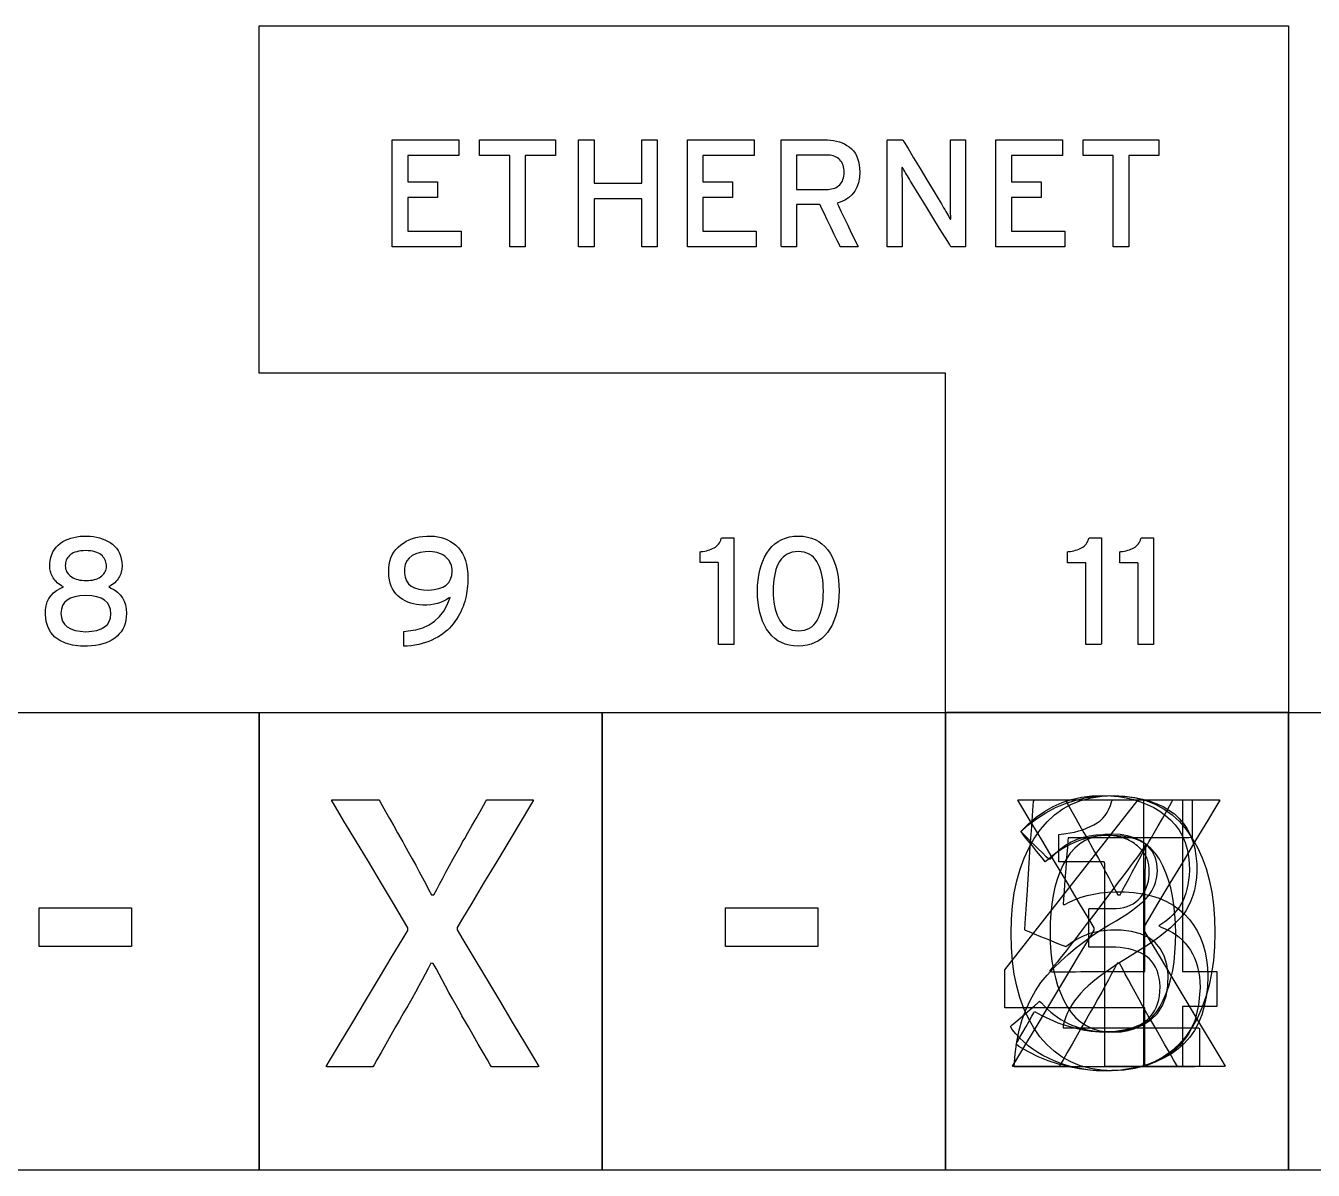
# Model space of a CAD drawing. Extents: x 1 to 47.7, y 0.2 to 33.3.
# Drawn here: x 8.191 to 11.357, y 30.5 to 33.312 of the extents above; entities that cross this region are included whole.
import ezdxf

# ---------------------------------------------------------------- set-up
doc = ezdxf.new("R2010")
doc.units = 0
doc.header["$MEASUREMENT"] = 0
for name, color, linetype in [('2_1__NONE__X', 7, 'CONTINUOUS'), ('2_2__PORTS_5A___5B_WPTP__2', 7, 'CONTINUOUS'), ('2_3__PORTS_5A___5B_WPTP__2', 7, 'CONTINUOUS'), ('2_4__PORTS_5A___5B_WPTP__1', 7, 'CONTINUOUS'), ('2_5__PORTS_5C___5D__2__10-', 7, 'CONTINUOUS'), ('2_6__PORTS_5C___5D__2__100', 7, 'CONTINUOUS'), ('2_7__PORTS_5C___5D__1__10-', 7, 'CONTINUOUS'), ('4_0_____DWG', 7, 'CONTINUOUS')]:
    doc.layers.add(name, color=color, linetype=linetype)

msp = doc.modelspace()

# ---------------------------------------------------------------- linework, layer by layer
at = {"layer": '2_1__NONE__X'}
msp.add_lwpolyline([(11.0238, 30.7546), (11.0212, 30.7592), (11.014, 30.7715), (11.0038, 30.7893), (10.9917, 30.8102), (10.9791, 30.8319), (10.9674, 30.8523), (10.9578, 30.8689), (10.9517, 30.8795), (10.9476, 30.8866), (10.9378, 30.9041), (10.9284, 30.921), (10.9194, 30.9372), (10.9109, 30.9527), (10.9028, 30.9676), (10.8951, 30.9819), (10.8879, 30.9955), (10.8811, 31.0085), (10.8748, 31.0086), (10.8683, 30.9958), (10.8613, 30.9823), (10.8537, 30.9681), (10.8456, 30.9532), (10.837, 30.9376), (10.8279, 30.9213), (10.8183, 30.9043), (10.8081, 30.8867), (10.804, 30.8795), (10.7979, 30.8689), (10.7884, 30.8523), (10.7768, 30.8319), (10.7644, 30.8102), (10.7525, 30.7893), (10.7424, 30.7715), (10.7353, 30.7592), (10.7327, 30.7546), (10.7285, 30.7546), (10.7174, 30.7546), (10.7013, 30.7546), (10.6824, 30.7546), (10.6627, 30.7546), (10.6444, 30.7546), (10.6293, 30.7546), (10.6197, 30.7546), (10.6178, 30.7554), (10.6286, 30.7733), (10.6507, 30.8102), (10.6806, 30.8599), (10.7146, 30.9165), (10.749, 30.9738), (10.7803, 31.0258), (10.8047, 31.0664), (10.8187, 31.0897), (10.8188, 31.0958), (10.8057, 31.1177), (10.7828, 31.1558), (10.7536, 31.2047), (10.7213, 31.2585), (10.6895, 31.3116), (10.6615, 31.3583), (10.6407, 31.393), (10.6306, 31.4098), (10.6326, 31.4105), (10.6423, 31.4105), (10.6576, 31.4105), (10.6763, 31.4105), (10.6963, 31.4105), (10.7155, 31.4105), (10.7318, 31.4105), (10.7431, 31.4105), (10.7473, 31.4105), (10.7495, 31.4067), (10.7553, 31.3965), (10.7637, 31.3818), (10.7735, 31.3644), (10.7837, 31.3464), (10.7933, 31.3295), (10.8011, 31.3157), (10.8061, 31.3069), (10.8098, 31.3003), (10.8197, 31.2827), (10.8291, 31.2658), (10.838, 31.2494), (10.8466, 31.2337), (10.8547, 31.2186), (10.8623, 31.2041), (10.8696, 31.1902), (10.8764, 31.1769), (10.8828, 31.1767), (10.8894, 31.1897), (10.8966, 31.2034), (10.9042, 31.2177), (10.9123, 31.2328), (10.9208, 31.2486), (10.9299, 31.2651), (10.9394, 31.2823), (10.9494, 31.3002), (10.9532, 31.3069), (10.9583, 31.3157), (10.9662, 31.3295), (10.9759, 31.3464), (10.9863, 31.3644), (10.9963, 31.3818), (11.0048, 31.3965), (11.0106, 31.4067), (11.0129, 31.4105), (11.017, 31.4105), (11.0282, 31.4105), (11.0442, 31.4105), (11.0631, 31.4105), (11.0828, 31.4105), (11.1012, 31.4105), (11.1162, 31.4105), (11.1258, 31.4105), (11.1278, 31.4098), (11.1177, 31.393), (11.0969, 31.3585), (11.0689, 31.3119), (11.0371, 31.2589), (11.0048, 31.2053), (10.9755, 31.1566), (10.9526, 31.1185), (10.9396, 31.0968), (10.9397, 31.0906), (10.9536, 31.0673), (10.9781, 31.0265), (11.0093, 30.9744), (11.0438, 30.9169), (11.0777, 30.8602), (11.1076, 30.8103), (11.1298, 30.7734), (11.1405, 30.7554), (11.1386, 30.7546), (11.1288, 30.7546), (11.1136, 30.7546), (11.0949, 30.7546), (11.0749, 30.7546), (11.0557, 30.7546), (11.0394, 30.7546), (11.0281, 30.7546)], close=True, dxfattribs=at)
at = {"layer": '2_2__PORTS_5A___5B_WPTP__2'}
msp.add_lwpolyline([(10.8444, 30.7546), (10.8444, 30.7738), (10.8444, 30.825), (10.8444, 30.8983), (10.8444, 30.9839), (10.8444, 31.072), (10.8444, 31.1527), (10.8444, 31.2162), (10.8444, 31.2526), (10.8432, 31.2576), (10.8351, 31.2576), (10.8208, 31.2576), (10.8028, 31.2576), (10.783, 31.2576), (10.7639, 31.2576), (10.7474, 31.2576), (10.736, 31.2576), (10.7317, 31.2576), (10.7317, 31.2602), (10.7317, 31.2671), (10.7317, 31.277), (10.7317, 31.2885), (10.7317, 31.3004), (10.7317, 31.3113), (10.7317, 31.3198), (10.7317, 31.3247), (10.7375, 31.3259), (10.7489, 31.3272), (10.7599, 31.3289), (10.7705, 31.3311), (10.7807, 31.3338), (10.7906, 31.3368), (10.8, 31.3404), (10.8091, 31.3443), (10.8177, 31.3487), (10.8257, 31.3535), (10.833, 31.3589), (10.8395, 31.365), (10.8453, 31.3718), (10.8504, 31.3792), (10.8548, 31.3873), (10.8584, 31.3961), (10.8613, 31.4056), (10.8633, 31.4105), (10.8688, 31.4105), (10.8786, 31.4105), (10.8909, 31.4105), (10.9044, 31.4105), (10.9175, 31.4105), (10.9287, 31.4105), (10.9365, 31.4105), (10.9395, 31.4105), (10.9395, 31.3854), (10.9395, 31.3187), (10.9395, 31.2231), (10.9395, 31.1115), (10.9395, 30.9966), (10.9395, 30.8914), (10.9395, 30.8086), (10.9395, 30.7611), (10.9385, 30.7546), (10.9317, 30.7546), (10.9196, 30.7546), (10.9044, 30.7546), (10.8877, 30.7546), (10.8715, 30.7546), (10.8577, 30.7546), (10.848, 30.7546)], close=True, dxfattribs=at)
at = {"layer": '2_3__PORTS_5A___5B_WPTP__2'}
msp.add_lwpolyline([(11.0793, 30.9492), (11.0755, 30.9057), (11.0659, 30.8674), (11.0503, 30.8343), (11.0289, 30.8063), (11.0016, 30.7835), (10.9684, 30.7658), (10.9293, 30.7533), (10.8843, 30.746), (10.8389, 30.7439), (10.8235, 30.7446), (10.8082, 30.7461), (10.7932, 30.7482), (10.7782, 30.7509), (10.7635, 30.7544), (10.7489, 30.7585), (10.7346, 30.7633), (10.7203, 30.7688), (10.7063, 30.775), (10.6927, 30.7819), (10.6798, 30.7894), (10.6676, 30.7975), (10.6561, 30.8061), (10.6453, 30.8153), (10.6351, 30.825), (10.6257, 30.8353), (10.6169, 30.8462), (10.6128, 30.853), (10.6173, 30.857), (10.6257, 30.8643), (10.6365, 30.8738), (10.6486, 30.8844), (10.6608, 30.8949), (10.6716, 30.9044), (10.68, 30.9117), (10.6845, 30.9157), (10.6891, 30.9114), (10.6964, 30.9034), (10.7039, 30.8959), (10.7117, 30.8888), (10.7197, 30.8823), (10.728, 30.8762), (10.7365, 30.8706), (10.7453, 30.8655), (10.7543, 30.8609), (10.7636, 30.8568), (10.7731, 30.8531), (10.7826, 30.8499), (10.792, 30.8472), (10.8016, 30.845), (10.8111, 30.8432), (10.8206, 30.842), (10.8302, 30.8412), (10.8398, 30.8409), (10.8556, 30.8411), (10.8713, 30.8421), (10.8858, 30.8439), (10.8993, 30.8464), (10.9116, 30.8497), (10.9227, 30.8537), (10.9328, 30.8585), (10.9417, 30.864), (10.9495, 30.8702), (10.9561, 30.8768), (10.9619, 30.884), (10.9669, 30.8918), (10.9712, 30.9002), (10.9746, 30.9092), (10.9773, 30.9187), (10.9792, 30.9288), (10.9802, 30.9395), (10.9805, 30.9508), (10.9798, 30.9619), (10.9783, 30.9723), (10.9761, 30.982), (10.9731, 30.991), (10.9693, 30.9994), (10.9648, 31.007), (10.9595, 31.014), (10.9534, 31.0203), (10.9465, 31.0259), (10.9389, 31.0307), (10.9308, 31.035), (10.9222, 31.0386), (10.9131, 31.0416), (10.9035, 31.044), (10.8934, 31.0459), (10.8828, 31.0471), (10.8717, 31.0478), (10.8647, 31.0479), (10.861, 31.0479), (10.8542, 31.0479), (10.8453, 31.0479), (10.8354, 31.0479), (10.8255, 31.0479), (10.8166, 31.0479), (10.8098, 31.0479), (10.8061, 31.0479), (10.8057, 31.049), (10.8057, 31.0558), (10.8057, 31.0672), (10.8057, 31.0818), (10.8057, 31.0977), (10.8057, 31.1134), (10.8057, 31.1272), (10.8057, 31.1375), (10.8057, 31.1427), (10.8067, 31.143), (10.8114, 31.143), (10.8188, 31.143), (10.828, 31.143), (10.8378, 31.143), (10.8474, 31.143), (10.8557, 31.143), (10.8616, 31.143), (10.8643, 31.143), (10.8729, 31.1432), (10.8823, 31.1442), (10.8912, 31.1458), (10.8995, 31.1481), (10.9072, 31.1511), (10.9143, 31.1549), (10.9209, 31.1593), (10.9269, 31.1644), (10.9323, 31.1701), (10.9369, 31.1761), (10.941, 31.1824), (10.9445, 31.1889), (10.9475, 31.1958), (10.9499, 31.2029), (10.9518, 31.2103), (10.9531, 31.2181), (10.9539, 31.2261), (10.9541, 31.2337), (10.954, 31.2369), (10.9538, 31.2402), (10.9535, 31.2436), (10.9531, 31.247), (10.9526, 31.2504), (10.9519, 31.2539), (10.9512, 31.2574), (10.9503, 31.261), (10.9492, 31.2646), (10.9477, 31.2682), (10.9459, 31.2717), (10.944, 31.2751), (10.9418, 31.2784), (10.9395, 31.2817), (10.937, 31.2848), (10.9343, 31.2879), (10.9314, 31.2909), (10.9283, 31.294), (10.925, 31.297), (10.9214, 31.3), (10.9177, 31.3028), (10.9137, 31.3055), (10.9094, 31.308), (10.905, 31.3104), (10.9003, 31.3126), (10.8954, 31.3147), (10.8902, 31.3166), (10.8845, 31.3183), (10.8786, 31.3197), (10.8723, 31.3209), (10.8658, 31.3219), (10.8589, 31.3227), (10.8517, 31.3233), (10.8443, 31.3237), (10.8365, 31.3239), (10.8225, 31.3233), (10.8065, 31.3213), (10.7911, 31.3177), (10.7762, 31.3127), (10.7619, 31.3061), (10.7482, 31.298), (10.735, 31.2884), (10.7223, 31.2772), (10.7103, 31.2646), (10.7067, 31.2645), (10.7006, 31.2705), (10.6913, 31.2797), (10.6801, 31.2907), (10.6682, 31.3024), (10.6568, 31.3136), (10.6472, 31.3231), (10.6405, 31.3296), (10.638, 31.3321), (10.6563, 31.3508), (10.6757, 31.3673), (10.696, 31.3816), (10.7174, 31.3937), (10.7398, 31.4036), (10.7632, 31.4112), (10.7876, 31.4167), (10.8131, 31.4199), (10.8387, 31.4209), (10.8591, 31.4201), (10.8787, 31.4182), (10.8975, 31.4151), (10.9155, 31.4109), (10.9328, 31.4054), (10.9492, 31.3989), (10.9649, 31.3911), (10.9798, 31.3822), (10.9938, 31.3721), (11.0065, 31.3608), (11.0177, 31.3486), (11.0273, 31.3353), (11.0354, 31.321), (11.042, 31.3057), (11.047, 31.2894), (11.0505, 31.272), (11.0524, 31.2537), (11.0527, 31.2372), (11.0519, 31.2246), (11.0507, 31.2127), (11.0489, 31.2015), (11.0467, 31.1909), (11.0439, 31.1809), (11.0407, 31.1716), (11.037, 31.1629), (11.0328, 31.1548), (11.028, 31.1473), (11.0228, 31.1402), (11.0173, 31.1334), (11.0114, 31.127), (11.0053, 31.121), (10.9989, 31.1153), (10.9922, 31.1101), (10.9852, 31.1052), (10.9778, 31.1006), (10.9831, 31.0972), (10.993, 31.0936), (11.0024, 31.0894), (11.0114, 31.0844), (11.0199, 31.0788), (11.0279, 31.0726), (11.0355, 31.0656), (11.0425, 31.058), (11.0491, 31.0498), (11.0553, 31.0411), (11.0607, 31.0317), (11.0655, 31.0218), (11.0695, 31.0112), (11.0729, 31.0001), (11.0755, 30.9883), (11.0775, 30.9759), (11.0787, 30.9628)], close=True, dxfattribs=at)
at = {"layer": '2_4__PORTS_5A___5B_WPTP__1'}
msp.add_lwpolyline([(11.0979, 30.9773), (11.0969, 30.951), (11.094, 30.9263), (11.0894, 30.9032), (11.083, 30.8817), (11.0749, 30.8619), (11.065, 30.8436), (11.0534, 30.8269), (11.0399, 30.8118), (11.0248, 30.7984), (11.0084, 30.7864), (10.9909, 30.7759), (10.9722, 30.7669), (10.9523, 30.7594), (10.9313, 30.7534), (10.9091, 30.7489), (10.8858, 30.7458), (10.8614, 30.7443), (10.8352, 30.7442), (10.8083, 30.7458), (10.782, 30.7491), (10.7561, 30.754), (10.7306, 30.7607), (10.7057, 30.769), (10.6812, 30.779), (10.6572, 30.7907), (10.6336, 30.804), (10.6266, 30.8102), (10.6302, 30.8165), (10.6361, 30.8268), (10.6433, 30.8396), (10.6512, 30.8534), (10.6588, 30.8667), (10.6653, 30.8783), (10.67, 30.8866), (10.672, 30.8901), (10.6896, 30.8805), (10.7095, 30.8709), (10.7296, 30.8625), (10.7497, 30.8555), (10.77, 30.8497), (10.7904, 30.8451), (10.8109, 30.8419), (10.8316, 30.8399), (10.8538, 30.8393), (10.8857, 30.8418), (10.9136, 30.8476), (10.9377, 30.8568), (10.9579, 30.8694), (10.9742, 30.8854), (10.9867, 30.9047), (10.9953, 30.9274), (11, 30.9535), (11.0006, 30.9815), (10.9973, 31.0057), (10.9908, 31.0268), (10.9812, 31.045), (10.9683, 31.06), (10.9522, 31.0721), (10.9328, 31.081), (10.9103, 31.087), (10.8846, 31.0899), (10.8672, 31.0901), (10.8585, 31.0898), (10.85, 31.0893), (10.8417, 31.0885), (10.8338, 31.0874), (10.826, 31.0861), (10.8186, 31.0845), (10.8113, 31.0827), (10.8044, 31.0806), (10.7977, 31.078), (10.7912, 31.0751), (10.7848, 31.072), (10.7785, 31.0687), (10.7724, 31.0651), (10.7664, 31.0614), (10.7605, 31.0574), (10.7547, 31.0532), (10.7491, 31.0489), (10.7455, 31.0503), (10.7357, 31.0543), (10.7216, 31.06), (10.7051, 31.0668), (10.6878, 31.0738), (10.6717, 31.0804), (10.6584, 31.0858), (10.6499, 31.0892), (10.6477, 31.0908), (10.6488, 31.1071), (10.6511, 31.1414), (10.6543, 31.188), (10.6579, 31.2412), (10.6615, 31.2954), (10.6649, 31.3449), (10.6676, 31.3839), (10.6691, 31.4069), (10.6723, 31.4105), (10.6976, 31.4105), (10.7433, 31.4105), (10.8026, 31.4105), (10.8683, 31.4105), (10.9337, 31.4105), (10.9918, 31.4105), (11.0356, 31.4105), (11.0582, 31.4105), (11.0599, 31.409), (11.0599, 31.4017), (11.0599, 31.3899), (11.0599, 31.3753), (11.0599, 31.3595), (11.0599, 31.3441), (11.0599, 31.3308), (11.0599, 31.3213), (11.0599, 31.3173), (11.0511, 31.3172), (11.0235, 31.3172), (10.9824, 31.3172), (10.9332, 31.3172), (10.8812, 31.3172), (10.8319, 31.3172), (10.7908, 31.3172), (10.7632, 31.3172), (10.7545, 31.3171), (10.7539, 31.3099), (10.7527, 31.2929), (10.7509, 31.2692), (10.7488, 31.2418), (10.7467, 31.2135), (10.7448, 31.1873), (10.7432, 31.1662), (10.7422, 31.1532), (10.7461, 31.1529), (10.7587, 31.1598), (10.7722, 31.1657), (10.7865, 31.1709), (10.8016, 31.1752), (10.8176, 31.1787), (10.8345, 31.1814), (10.8521, 31.1832), (10.8707, 31.1842), (10.8929, 31.184), (10.9164, 31.1823), (10.9385, 31.1791), (10.9592, 31.1744), (10.9785, 31.1683), (10.9963, 31.1607), (11.0126, 31.1516), (11.0275, 31.1411), (11.041, 31.1292), (11.053, 31.1159), (11.0635, 31.1017), (11.0727, 31.0867), (11.0804, 31.0707), (11.0867, 31.0538), (11.0916, 31.036), (11.0951, 31.0174), (11.0972, 30.9978)], close=True, dxfattribs=at)
at = {"layer": '2_5__PORTS_5C___5D__2__10-'}
for points in [[(11.1153, 31.0837), (11.1144, 31.049), (11.1118, 31.0158), (11.1074, 30.9843), (11.1012, 30.9544), (11.0933, 30.9261), (11.0837, 30.8994), (11.0723, 30.8743), (11.0591, 30.8508), (11.0441, 30.829), (11.0274, 30.8096), (11.0091, 30.7927), (10.989, 30.7783), (10.9673, 30.7664), (10.9439, 30.757), (10.9189, 30.7502), (10.8922, 30.7458), (10.8638, 30.744), (10.8357, 30.7458), (10.8093, 30.7501), (10.7845, 30.7569), (10.7613, 30.7662), (10.7398, 30.7779), (10.72, 30.7922), (10.7018, 30.809), (10.6852, 30.8282), (10.6703, 30.8497), (10.6571, 30.8728), (10.6457, 30.8976), (10.6361, 30.9241), (10.6282, 30.9523), (10.622, 30.9822), (10.6176, 31.0137), (10.615, 31.047), (10.6141, 31.0819), (10.615, 31.1167), (10.6177, 31.1499), (10.6221, 31.1815), (10.6284, 31.2115), (10.6364, 31.2399), (10.6462, 31.2666), (10.6577, 31.2917), (10.6711, 31.3152), (10.6862, 31.337), (10.7029, 31.3565), (10.7213, 31.3735), (10.7413, 31.3878), (10.7629, 31.3996), (10.7861, 31.4088), (10.811, 31.4155), (10.8375, 31.4196), (10.8656, 31.4211), (10.8939, 31.4194), (10.9206, 31.4152), (10.9456, 31.4085), (10.9689, 31.3994), (10.9905, 31.3877), (11.0104, 31.3736), (11.0286, 31.3569), (11.0451, 31.3377), (11.0599, 31.3162), (11.0729, 31.293), (11.0841, 31.2681), (11.0936, 31.2416), (11.1014, 31.2134), (11.1075, 31.1835), (11.1118, 31.1519), (11.1144, 31.1186)], [(11.0192, 31.0819), (11.0187, 31.1063), (11.0173, 31.1297), (11.0148, 31.152), (11.0114, 31.1734), (11.0069, 31.1937), (11.0015, 31.2129), (10.9951, 31.2312), (10.9878, 31.2484), (10.9793, 31.2644), (10.9694, 31.2787), (10.9582, 31.291), (10.9457, 31.3015), (10.932, 31.3101), (10.9169, 31.3169), (10.9005, 31.3217), (10.8828, 31.3248), (10.8638, 31.3259), (10.8451, 31.3248), (10.8277, 31.3218), (10.8116, 31.317), (10.7967, 31.3103), (10.7831, 31.3018), (10.7708, 31.2915), (10.7598, 31.2793), (10.7501, 31.2653), (10.7415, 31.2495), (10.734, 31.2327), (10.7275, 31.2147), (10.722, 31.1956), (10.7176, 31.1755), (10.7142, 31.1542), (10.7118, 31.1318), (10.7105, 31.1083), (10.7102, 31.0837), (10.7107, 31.0594), (10.7122, 31.0362), (10.7148, 31.014), (10.7184, 30.9928), (10.7231, 30.9728), (10.7287, 30.9537), (10.7354, 30.9358), (10.7432, 30.9188), (10.7519, 30.9027), (10.7617, 30.888), (10.7728, 30.8752), (10.7851, 30.8644), (10.7987, 30.8555), (10.8135, 30.8485), (10.8296, 30.8435), (10.847, 30.8404), (10.8656, 30.8392), (10.8846, 30.8404), (10.9022, 30.8435), (10.9185, 30.8484), (10.9335, 30.8553), (10.9472, 30.8641), (10.9595, 30.8748), (10.9706, 30.8874), (10.9802, 30.9019), (10.9885, 30.9178), (10.9957, 30.9345), (11.002, 30.9524), (11.0072, 30.9712), (11.0116, 30.9912), (11.0149, 31.0123), (11.0173, 31.0344), (11.0187, 31.0576)]]:
    msp.add_lwpolyline(points, close=True, dxfattribs=at)
at = {"layer": '2_6__PORTS_5C___5D__2__100'}
msp.add_lwpolyline([(10.6215, 30.7544), (10.6242, 30.7858), (10.6285, 30.8157), (10.6344, 30.8439), (10.6419, 30.8706), (10.651, 30.8956), (10.6616, 30.919), (10.6739, 30.9408), (10.6877, 30.9611), (10.7031, 30.9796), (10.7196, 30.9971), (10.7367, 31.014), (10.7545, 31.0303), (10.773, 31.0459), (10.7922, 31.0608), (10.8121, 31.0752), (10.8326, 31.0889), (10.8538, 31.102), (10.8723, 31.1129), (10.886, 31.1214), (10.8987, 31.1296), (10.9102, 31.1376), (10.9206, 31.1453), (10.9299, 31.1527), (10.9382, 31.1598), (10.9453, 31.1667), (10.9514, 31.1733), (10.9562, 31.1798), (10.9603, 31.1864), (10.9639, 31.1931), (10.9669, 31.2), (10.9694, 31.2069), (10.9714, 31.214), (10.9728, 31.2212), (10.9737, 31.2286), (10.974, 31.236), (10.9737, 31.2448), (10.9727, 31.2534), (10.971, 31.2614), (10.9686, 31.269), (10.9655, 31.2762), (10.9616, 31.2829), (10.9571, 31.2891), (10.9518, 31.2949), (10.9458, 31.3002), (10.9386, 31.3051), (10.9305, 31.3095), (10.9214, 31.3132), (10.9114, 31.3164), (10.9005, 31.3189), (10.8885, 31.3208), (10.8756, 31.3221), (10.8618, 31.3228), (10.8456, 31.3227), (10.8264, 31.321), (10.8076, 31.3176), (10.7894, 31.3126), (10.7717, 31.3061), (10.7544, 31.2979), (10.7376, 31.2881), (10.7213, 31.2767), (10.7055, 31.2637), (10.6979, 31.2582), (10.6936, 31.2636), (10.6862, 31.2727), (10.6768, 31.2842), (10.6665, 31.2968), (10.6564, 31.3093), (10.6476, 31.3201), (10.6411, 31.3281), (10.638, 31.3319), (10.6546, 31.3468), (10.6767, 31.3638), (10.6997, 31.3786), (10.7235, 31.3912), (10.7482, 31.4015), (10.7737, 31.4097), (10.8, 31.4156), (10.8271, 31.4194), (10.8551, 31.4209), (10.8775, 31.4203), (10.8987, 31.4186), (10.9188, 31.4159), (10.9378, 31.4119), (10.9556, 31.4069), (10.9723, 31.4008), (10.9879, 31.3935), (11.0024, 31.3851), (11.0157, 31.3755), (11.0277, 31.3644), (11.0382, 31.3521), (11.0473, 31.3386), (11.0549, 31.3239), (11.061, 31.308), (11.0657, 31.2909), (11.0689, 31.2726), (11.0706, 31.2531), (11.0708, 31.2344), (11.0699, 31.2184), (11.0681, 31.2031), (11.0652, 31.1886), (11.0614, 31.1748), (11.0566, 31.1617), (11.0509, 31.1494), (11.0442, 31.1378), (11.0365, 31.127), (11.0275, 31.1167), (11.0173, 31.1063), (11.0059, 31.0958), (10.9934, 31.0851), (10.9797, 31.0744), (10.9649, 31.0635), (10.9489, 31.0524), (10.9318, 31.0413), (10.9135, 31.03), (10.8939, 31.018), (10.8755, 31.0063), (10.8585, 30.9949), (10.8428, 30.984), (10.8286, 30.9734), (10.8156, 30.9632), (10.8041, 30.9533), (10.7939, 30.9438), (10.7851, 30.9347), (10.7772, 30.9254), (10.7701, 30.916), (10.7637, 30.9064), (10.758, 30.8967), (10.753, 30.8869), (10.7487, 30.8769), (10.7452, 30.8668), (10.7423, 30.8565), (10.7422, 30.8496), (10.7617, 30.8496), (10.7995, 30.8496), (10.8496, 30.8496), (10.9059, 30.8496), (10.9626, 30.8496), (11.0136, 30.8496), (11.053, 30.8496), (11.0749, 30.8496), (11.0774, 30.8485), (11.0774, 30.8416), (11.0774, 30.8301), (11.0774, 30.8154), (11.0774, 30.7993), (11.0774, 30.7834), (11.0774, 30.7696), (11.0774, 30.7594), (11.0774, 30.7546), (11.0673, 30.7544), (11.0289, 30.7544), (10.9693, 30.7544), (10.8967, 30.7544), (10.8192, 30.7544), (10.7449, 30.7544), (10.6817, 30.7544), (10.6379, 30.7544)], close=True, dxfattribs=at)
at = {"layer": '2_7__PORTS_5C___5D__1__10-'}
msp.add_lwpolyline([(11.0357, 30.902), (11.0357, 30.7546), (10.9433, 30.7546), (10.9433, 30.8988), (10.5992, 30.8988), (10.5992, 30.9926), (10.9267, 31.4105), (11.0357, 31.4105), (11.0357, 30.9884), (11.1199, 30.9884), (11.1199, 30.902), (11.0357, 30.902)], dxfattribs=at)
msp.add_lwpolyline([(10.946, 31.3001), (10.9406, 31.2925), (10.9349, 31.2845), (10.9288, 31.276), (10.9223, 31.267), (10.9154, 31.2577), (10.9081, 31.2479), (10.9004, 31.2376), (10.8924, 31.2269), (10.8872, 31.2201), (10.8776, 31.2075), (10.8616, 31.1863), (10.8415, 31.1599), (10.8199, 31.1313), (10.7991, 31.1039), (10.7816, 31.0809), (10.77, 31.0655), (10.7653, 31.0594), (10.7574, 31.0491), (10.7498, 31.0393), (10.7424, 31.0299), (10.7351, 31.0209), (10.7281, 31.0124), (10.7213, 31.0043), (10.7147, 30.9967), (10.7084, 30.9895), (10.7141, 30.9875), (10.7249, 30.9876), (10.7362, 30.9876), (10.7479, 30.9877), (10.76, 30.9878), (10.7726, 30.9879), (10.7857, 30.9881), (10.7991, 30.9883), (10.8094, 30.9884), (10.8174, 30.9884), (10.8333, 30.9884), (10.8543, 30.9884), (10.8779, 30.9884), (10.9012, 30.9884), (10.9217, 30.9884), (10.9366, 30.9884), (10.9432, 30.9884), (10.9433, 30.994), (10.9433, 31.0123), (10.9433, 31.0396), (10.9433, 31.0721), (10.9433, 31.106), (10.9433, 31.1374), (10.9433, 31.1625), (10.9433, 31.1775), (10.9434, 31.1871), (10.9436, 31.2032), (10.9439, 31.2188), (10.9442, 31.2338), (10.9445, 31.2482), (10.9448, 31.262), (10.9452, 31.2753), (10.9456, 31.288)], close=True, dxfattribs=at)
at = {"layer": '4_0_____DWG'}
for points in [[(10.4527, 32.459), (8.7651, 32.459), (8.7651, 33.3125), (11.2964, 33.3125), (11.2964, 31.625), (10.4527, 31.625), (10.4527, 32.459)], [(9.0927, 32.7695), (9.0927, 33.0319), (9.2565, 33.0319), (9.2565, 32.9938), (9.1308, 32.9938), (9.1308, 32.9286), (9.2038, 32.9286), (9.2038, 32.8906), (9.1308, 32.8906), (9.1308, 32.8076), (9.262, 32.8076), (9.262, 32.7695), (9.0927, 32.7695)], [(9.4193, 32.9935), (9.4193, 32.7695), (9.3813, 32.7695), (9.3813, 32.9935), (9.3071, 32.9935), (9.3071, 33.0319), (9.4936, 33.0319), (9.4936, 32.9935), (9.4193, 32.9935)], [(9.7059, 32.7695), (9.7059, 32.8873), (9.5889, 32.8873), (9.5889, 32.7695), (9.5509, 32.7695), (9.5509, 33.0319), (9.5889, 33.0319), (9.5889, 32.9257), (9.7059, 32.9257), (9.7059, 33.0319), (9.744, 33.0319), (9.744, 32.7695), (9.7059, 32.7695)], [(9.8186, 32.7695), (9.8186, 33.0319), (9.9823, 33.0319), (9.9823, 32.9938), (9.8566, 32.9938), (9.8566, 32.9286), (9.9296, 32.9286), (9.9296, 32.8906), (9.8566, 32.8906), (9.8566, 32.8076), (9.9878, 32.8076), (9.9878, 32.7695), (9.8186, 32.7695)], [(10.577, 32.7695), (10.577, 33.0319), (10.7407, 33.0319), (10.7407, 32.9938), (10.615, 32.9938), (10.615, 32.9286), (10.688, 32.9286), (10.688, 32.8906), (10.615, 32.8906), (10.615, 32.8076), (10.7462, 32.8076), (10.7462, 32.7695), (10.577, 32.7695)], [(10.9036, 32.9935), (10.9036, 32.7695), (10.8656, 32.7695), (10.8656, 32.9935), (10.7914, 32.9935), (10.7914, 33.0319), (10.9778, 33.0319), (10.9778, 32.9935), (10.9036, 32.9935)], [(8.7651, 30.5), (7.9213, 30.5), (7.9213, 31.625), (8.7651, 31.625), (8.7651, 30.5)], [(9.6088, 30.5), (8.7651, 30.5), (8.7651, 31.625), (9.6088, 31.625), (9.6088, 30.5)], [(10.4526, 30.5), (9.6089, 30.5), (9.6089, 31.625), (10.4526, 31.625), (10.4526, 30.5)], [(11.2965, 30.5), (10.4526, 30.5), (10.4526, 31.625), (11.2965, 31.625), (11.2965, 30.5)], [(12.1403, 30.5), (11.2965, 30.5), (11.2965, 31.625), (12.1403, 31.625), (12.1403, 30.5)], [(8.2245, 31.0498), (8.2245, 31.1449), (8.4514, 31.1449), (8.4514, 31.0498), (8.2245, 31.0498)], [(9.912, 31.0496), (9.912, 31.1447), (10.139, 31.1447), (10.139, 31.0496), (9.912, 31.0496)]]:
    msp.add_lwpolyline(points, dxfattribs=at)
for points in [[(10.2422, 32.9534), (10.2413, 32.9395), (10.2388, 32.9269), (10.235, 32.9156), (10.2297, 32.9057), (10.2229, 32.897), (10.2148, 32.8897), (10.2051, 32.8837), (10.194, 32.879), (10.1865, 32.8762), (10.1897, 32.8696), (10.1958, 32.857), (10.2037, 32.8406), (10.2126, 32.8223), (10.2214, 32.804), (10.2293, 32.7879), (10.2351, 32.7758), (10.238, 32.7698), (10.2373, 32.7695), (10.2336, 32.7695), (10.2278, 32.7695), (10.2207, 32.7695), (10.2131, 32.7695), (10.2058, 32.7695), (10.1997, 32.7695), (10.1955, 32.7695), (10.1942, 32.7695), (10.192, 32.7741), (10.1868, 32.7848), (10.1795, 32.7999), (10.171, 32.8173), (10.1623, 32.8352), (10.1544, 32.8516), (10.1481, 32.8646), (10.1444, 32.8722), (10.1434, 32.8733), (10.1395, 32.8733), (10.1326, 32.8733), (10.1236, 32.8733), (10.1138, 32.8733), (10.104, 32.8733), (10.0955, 32.8733), (10.0893, 32.8733), (10.0865, 32.8733), (10.0864, 32.8707), (10.0864, 32.8615), (10.0864, 32.8474), (10.0864, 32.8304), (10.0864, 32.8124), (10.0864, 32.7955), (10.0864, 32.7814), (10.0864, 32.7721), (10.0863, 32.7695), (10.0845, 32.7695), (10.0805, 32.7695), (10.0749, 32.7695), (10.0686, 32.7695), (10.0622, 32.7695), (10.0564, 32.7695), (10.0519, 32.7695), (10.0494, 32.7695), (10.0491, 32.7725), (10.0491, 32.7917), (10.0491, 32.8244), (10.0491, 32.8659), (10.0491, 32.911), (10.0491, 32.9551), (10.0491, 32.9932), (10.0491, 33.0204), (10.0491, 33.0318), (10.0525, 33.0319), (10.063, 33.0319), (10.0785, 33.0319), (10.0969, 33.0319), (10.1162, 33.0319), (10.1342, 33.0319), (10.1489, 33.0319), (10.1583, 33.0319), (10.1627, 33.0319), (10.1705, 33.0315), (10.1779, 33.0306), (10.1851, 33.0292), (10.192, 33.0273), (10.1985, 33.0249), (10.2047, 33.022), (10.2107, 33.0186), (10.2163, 33.0147), (10.2216, 33.0103), (10.2264, 33.0052), (10.2305, 32.9995), (10.234, 32.9933), (10.2369, 32.9865), (10.2392, 32.9791), (10.2408, 32.9711), (10.2418, 32.9626)], [(10.4662, 32.7695), (10.4625, 32.7755), (10.4526, 32.7915), (10.4384, 32.8146), (10.4217, 32.8417), (10.4044, 32.8699), (10.3882, 32.8961), (10.3751, 32.9175), (10.3668, 32.931), (10.3641, 32.9353), (10.3617, 32.9394), (10.3593, 32.9434), (10.357, 32.9473), (10.3548, 32.951), (10.3526, 32.9547), (10.3505, 32.9582), (10.3486, 32.9616), (10.3467, 32.9649), (10.3459, 32.9628), (10.3459, 32.9565), (10.3459, 32.95), (10.3459, 32.9433), (10.346, 32.9363), (10.346, 32.9292), (10.3461, 32.9219), (10.3461, 32.9144), (10.3462, 32.9067), (10.3462, 32.9018), (10.3462, 32.8896), (10.3462, 32.8713), (10.3462, 32.8492), (10.3462, 32.8259), (10.3462, 32.8038), (10.3462, 32.7854), (10.3462, 32.7732), (10.3462, 32.7695), (10.3445, 32.7695), (10.3406, 32.7695), (10.3353, 32.7695), (10.3291, 32.7695), (10.3228, 32.7695), (10.317, 32.7695), (10.3124, 32.7695), (10.3097, 32.7695), (10.3093, 32.7713), (10.3093, 32.7883), (10.3093, 32.8193), (10.3093, 32.8594), (10.3093, 32.9039), (10.3093, 32.9481), (10.3093, 32.9872), (10.3093, 33.0164), (10.3093, 33.0311), (10.31, 33.0319), (10.3132, 33.0319), (10.3182, 33.0319), (10.3244, 33.0319), (10.3311, 33.0319), (10.3375, 33.0319), (10.3429, 33.0319), (10.3467, 33.0319), (10.3481, 33.0319), (10.3516, 33.0261), (10.361, 33.0105), (10.3746, 32.988), (10.3905, 32.9616), (10.407, 32.9342), (10.4224, 32.9087), (10.435, 32.8879), (10.4429, 32.8748), (10.4456, 32.8703), (10.4484, 32.8654), (10.4511, 32.8607), (10.4537, 32.8562), (10.4562, 32.8518), (10.4586, 32.8476), (10.4608, 32.8436), (10.463, 32.8398), (10.465, 32.8361), (10.4658, 32.8382), (10.4657, 32.8447), (10.4656, 32.8514), (10.4656, 32.8582), (10.4655, 32.8653), (10.4655, 32.8725), (10.4655, 32.88), (10.4655, 32.8876), (10.4655, 32.8953), (10.4655, 32.9002), (10.4655, 32.9123), (10.4655, 32.9306), (10.4655, 32.9526), (10.4655, 32.9758), (10.4655, 32.9978), (10.4655, 33.0161), (10.4655, 33.0282), (10.4655, 33.0319), (10.4672, 33.0319), (10.4711, 33.0319), (10.4764, 33.0319), (10.4826, 33.0319), (10.4889, 33.0319), (10.4947, 33.0319), (10.4992, 33.0319), (10.502, 33.0319), (10.5024, 33.0301), (10.5024, 33.0131), (10.5024, 32.9821), (10.5024, 32.942), (10.5024, 32.8975), (10.5024, 32.8533), (10.5024, 32.8142), (10.5024, 32.785), (10.5024, 32.7703), (10.5017, 32.7695), (10.4988, 32.7695), (10.4941, 32.7695), (10.4883, 32.7695), (10.4821, 32.7695), (10.4761, 32.7695), (10.471, 32.7695), (10.4675, 32.7695)], [(10.2038, 32.9523), (10.2036, 32.9572), (10.203, 32.9618), (10.2022, 32.966), (10.201, 32.97), (10.1995, 32.9736), (10.1977, 32.977), (10.1956, 32.9801), (10.1932, 32.9828), (10.1905, 32.9854), (10.1875, 32.9876), (10.1843, 32.9896), (10.1808, 32.9913), (10.1771, 32.9926), (10.1731, 32.9937), (10.169, 32.9944), (10.1645, 32.9948), (10.1605, 32.9949), (10.1568, 32.9949), (10.1486, 32.9949), (10.1373, 32.9949), (10.1244, 32.9949), (10.1114, 32.9949), (10.0998, 32.9949), (10.091, 32.9949), (10.0866, 32.9949), (10.0864, 32.9932), (10.0864, 32.9858), (10.0864, 32.9742), (10.0864, 32.9601), (10.0864, 32.9451), (10.0864, 32.931), (10.0864, 32.9194), (10.0864, 32.912), (10.0866, 32.9103), (10.091, 32.9103), (10.0998, 32.9103), (10.1114, 32.9103), (10.1244, 32.9103), (10.1373, 32.9103), (10.1486, 32.9103), (10.1568, 32.9103), (10.1605, 32.9103), (10.1645, 32.9104), (10.1688, 32.9108), (10.1729, 32.9115), (10.1768, 32.9125), (10.1805, 32.9138), (10.184, 32.9153), (10.1872, 32.9172), (10.1901, 32.9194), (10.1929, 32.9218), (10.1954, 32.9246), (10.1976, 32.9276), (10.1994, 32.9309), (10.2009, 32.9346), (10.2021, 32.9386), (10.203, 32.9429), (10.2036, 32.9474)], [(8.439, 31.8683), (8.4386, 31.8596), (8.4375, 31.8514), (8.4356, 31.8437), (8.4331, 31.8365), (8.4299, 31.8297), (8.426, 31.8235), (8.4214, 31.8178), (8.4161, 31.8125), (8.4101, 31.8077), (8.4036, 31.8033), (8.3965, 31.7995), (8.389, 31.7962), (8.3808, 31.7934), (8.3722, 31.7912), (8.363, 31.7895), (8.3533, 31.7884), (8.3431, 31.7878), (8.3261, 31.7881), (8.3065, 31.7905), (8.2894, 31.7951), (8.2748, 31.8017), (8.2627, 31.8103), (8.2531, 31.8211), (8.2461, 31.8339), (8.2415, 31.8488), (8.2395, 31.8658), (8.2398, 31.8775), (8.2414, 31.8874), (8.2442, 31.8965), (8.2482, 31.9048), (8.2534, 31.9123), (8.2597, 31.919), (8.2673, 31.9248), (8.276, 31.9299), (8.2838, 31.9339), (8.2795, 31.9361), (8.2756, 31.9385), (8.272, 31.941), (8.2687, 31.9437), (8.2658, 31.9465), (8.2632, 31.9494), (8.2608, 31.9525), (8.2588, 31.9557), (8.2571, 31.959), (8.2554, 31.9622), (8.254, 31.9654), (8.2528, 31.9685), (8.2519, 31.9716), (8.2511, 31.9746), (8.2506, 31.9776), (8.2503, 31.9806), (8.2502, 31.9835), (8.2504, 31.9904), (8.2513, 31.9985), (8.2529, 32.0061), (8.2552, 32.0132), (8.2582, 32.0198), (8.2618, 32.0258), (8.2661, 32.0314), (8.2711, 32.0364), (8.2768, 32.0409), (8.2827, 32.0447), (8.2889, 32.048), (8.2955, 32.0509), (8.3024, 32.0533), (8.3097, 32.0553), (8.3172, 32.0568), (8.3252, 32.0578), (8.3334, 32.0583), (8.3419, 32.0584), (8.3498, 32.0581), (8.3576, 32.0572), (8.365, 32.056), (8.3723, 32.0542), (8.3792, 32.052), (8.3859, 32.0493), (8.3924, 32.0462), (8.3986, 32.0426), (8.4045, 32.0385), (8.4098, 32.0339), (8.4145, 32.0287), (8.4184, 32.023), (8.4217, 32.0167), (8.4243, 32.0099), (8.4263, 32.0026), (8.4275, 31.9947), (8.4281, 31.9862), (8.4281, 31.9839), (8.4281, 31.9825), (8.428, 31.9812), (8.4279, 31.9798), (8.4277, 31.9783), (8.4275, 31.9769), (8.4273, 31.9754), (8.427, 31.9739), (8.4267, 31.9723), (8.4263, 31.9707), (8.4258, 31.969), (8.4253, 31.9673), (8.4247, 31.9657), (8.4241, 31.964), (8.4233, 31.9623), (8.4226, 31.9606), (8.4218, 31.9589), (8.4204, 31.9564), (8.4183, 31.953), (8.4159, 31.9498), (8.4132, 31.9468), (8.4102, 31.9439), (8.4069, 31.9412), (8.4033, 31.9387), (8.3994, 31.9363), (8.3952, 31.9341), (8.4009, 31.9308), (8.4096, 31.9263), (8.4172, 31.9207), (8.4237, 31.9143), (8.429, 31.907), (8.4332, 31.8987), (8.4363, 31.8895), (8.4382, 31.8794)], [(9.2787, 31.9538), (9.2786, 31.9478), (9.2783, 31.9417), (9.2778, 31.9356), (9.2771, 31.9294), (9.2763, 31.9232), (9.2752, 31.9169), (9.274, 31.9106), (9.2725, 31.9042), (9.2708, 31.8978), (9.2688, 31.8914), (9.2665, 31.885), (9.2639, 31.8788), (9.261, 31.8726), (9.2578, 31.8665), (9.2544, 31.8605), (9.2507, 31.8546), (9.2468, 31.8488), (9.2426, 31.8431), (9.2381, 31.8377), (9.2334, 31.8325), (9.2282, 31.8275), (9.2228, 31.8228), (9.2169, 31.8184), (9.2108, 31.8141), (9.2043, 31.8101), (9.1975, 31.8064), (9.1902, 31.8028), (9.1826, 31.7996), (9.1746, 31.7968), (9.1662, 31.7944), (9.1575, 31.7923), (9.1483, 31.7905), (9.1388, 31.7891), (9.1289, 31.7881), (9.1211, 31.7877), (9.1211, 31.7896), (9.1211, 31.7937), (9.1211, 31.7991), (9.1211, 31.8054), (9.1211, 31.8117), (9.1211, 31.8174), (9.1211, 31.8218), (9.1211, 31.8243), (9.1319, 31.8253), (9.1506, 31.8283), (9.1677, 31.8333), (9.1831, 31.8404), (9.1968, 31.8496), (9.2088, 31.8608), (9.2192, 31.8742), (9.2279, 31.8896), (9.2349, 31.9071), (9.231, 31.906), (9.2249, 31.9018), (9.2183, 31.8982), (9.2111, 31.8952), (9.2034, 31.8928), (9.1952, 31.891), (9.1865, 31.8897), (9.1772, 31.889), (9.1677, 31.8889), (9.1598, 31.8892), (9.1522, 31.8901), (9.1449, 31.8916), (9.1378, 31.8935), (9.131, 31.896), (9.1244, 31.8991), (9.1182, 31.9026), (9.1122, 31.9068), (9.1065, 31.9114), (9.1014, 31.9166), (9.0969, 31.9224), (9.0931, 31.9288), (9.0899, 31.9357), (9.0874, 31.9431), (9.0855, 31.9511), (9.0843, 31.9597), (9.0837, 31.9689), (9.084, 31.9786), (9.085, 31.9879), (9.0868, 31.9965), (9.0894, 32.0047), (9.0926, 32.0122), (9.0967, 32.0192), (9.1015, 32.0256), (9.107, 32.0314), (9.1133, 32.0367), (9.1199, 32.0414), (9.1269, 32.0456), (9.1342, 32.0492), (9.142, 32.0522), (9.1502, 32.0546), (9.1588, 32.0564), (9.1678, 32.0577), (9.1772, 32.0583), (9.1868, 32.0584), (9.196, 32.0578), (9.2048, 32.0566), (9.2132, 32.0547), (9.2212, 32.0522), (9.2287, 32.0491), (9.2359, 32.0453), (9.2427, 32.0408), (9.2491, 32.0357), (9.2552, 32.0299), (9.2605, 32.0232), (9.2652, 32.0158), (9.2692, 32.0075), (9.2725, 31.9984), (9.2751, 31.9884), (9.277, 31.9777), (9.2782, 31.9661)], [(9.8945, 31.7918), (9.8945, 31.7995), (9.8945, 31.82), (9.8945, 31.8493), (9.8945, 31.8836), (9.8945, 31.9188), (9.8945, 31.9511), (9.8945, 31.9765), (9.8945, 31.9911), (9.8941, 31.9931), (9.8908, 31.9931), (9.8851, 31.9931), (9.8779, 31.9931), (9.87, 31.9931), (9.8624, 31.9931), (9.8558, 31.9931), (9.8512, 31.9931), (9.8495, 31.9931), (9.8495, 31.9941), (9.8495, 31.9969), (9.8495, 32.0008), (9.8495, 32.0054), (9.8495, 32.0102), (9.8495, 32.0145), (9.8495, 32.0179), (9.8495, 32.0199), (9.8518, 32.0204), (9.8564, 32.0209), (9.8608, 32.0216), (9.865, 32.0225), (9.8691, 32.0235), (9.873, 32.0248), (9.8768, 32.0262), (9.8804, 32.0277), (9.8839, 32.0295), (9.8871, 32.0314), (9.89, 32.0336), (9.8926, 32.036), (9.8949, 32.0387), (9.897, 32.0417), (9.8987, 32.0449), (9.9002, 32.0485), (9.9013, 32.0522), (9.9021, 32.0542), (9.9043, 32.0542), (9.9082, 32.0542), (9.9132, 32.0542), (9.9186, 32.0542), (9.9238, 32.0542), (9.9283, 32.0542), (9.9314, 32.0542), (9.9326, 32.0542), (9.9326, 32.0442), (9.9326, 32.0175), (9.9326, 31.9793), (9.9326, 31.9346), (9.9326, 31.8887), (9.9326, 31.8466), (9.9326, 31.8135), (9.9326, 31.7945), (9.9322, 31.7918), (9.9295, 31.7918), (9.9247, 31.7918), (9.9186, 31.7918), (9.9119, 31.7918), (9.9054, 31.7918), (9.8999, 31.7918), (9.896, 31.7918)], [(10.1911, 31.9235), (10.1908, 31.9096), (10.1897, 31.8963), (10.188, 31.8837), (10.1855, 31.8718), (10.1824, 31.8605), (10.1785, 31.8498), (10.1739, 31.8397), (10.1687, 31.8304), (10.1627, 31.8216), (10.156, 31.8139), (10.1487, 31.8071), (10.1406, 31.8013), (10.132, 31.7966), (10.1226, 31.7928), (10.1126, 31.7901), (10.1019, 31.7884), (10.0906, 31.7876), (10.0793, 31.7884), (10.0687, 31.7901), (10.0588, 31.7928), (10.0496, 31.7965), (10.041, 31.8012), (10.033, 31.8069), (10.0257, 31.8136), (10.0191, 31.8213), (10.0131, 31.8299), (10.0079, 31.8392), (10.0033, 31.8491), (9.9995, 31.8597), (9.9963, 31.8709), (9.9938, 31.8829), (9.9921, 31.8955), (9.991, 31.9088), (9.9907, 31.9228), (9.991, 31.9367), (9.9921, 31.95), (9.9939, 31.9626), (9.9964, 31.9746), (9.9996, 31.986), (10.0035, 31.9966), (10.0081, 32.0067), (10.0135, 32.0161), (10.0195, 32.0248), (10.0262, 32.0326), (10.0336, 32.0394), (10.0416, 32.0452), (10.0502, 32.0499), (10.0595, 32.0536), (10.0694, 32.0562), (10.08, 32.0578), (10.0913, 32.0584), (10.1026, 32.0578), (10.1133, 32.0561), (10.1233, 32.0534), (10.1326, 32.0498), (10.1412, 32.0451), (10.1492, 32.0394), (10.1565, 32.0328), (10.1631, 32.0251), (10.169, 32.0165), (10.1742, 32.0072), (10.1787, 31.9973), (10.1825, 31.9866), (10.1856, 31.9754), (10.188, 31.9634), (10.1898, 31.9508), (10.1908, 31.9375)], [(10.7984, 31.7918), (10.7984, 31.7995), (10.7984, 31.82), (10.7984, 31.8493), (10.7984, 31.8836), (10.7984, 31.9188), (10.7984, 31.9511), (10.7984, 31.9765), (10.7984, 31.991), (10.798, 31.993), (10.7947, 31.993), (10.789, 31.993), (10.7818, 31.993), (10.7739, 31.993), (10.7662, 31.993), (10.7596, 31.993), (10.7551, 31.993), (10.7533, 31.993), (10.7533, 31.9941), (10.7533, 31.9968), (10.7533, 32.0008), (10.7533, 32.0054), (10.7533, 32.0101), (10.7533, 32.0145), (10.7533, 32.0179), (10.7533, 32.0199), (10.7557, 32.0203), (10.7602, 32.0209), (10.7646, 32.0216), (10.7689, 32.0224), (10.773, 32.0235), (10.7769, 32.0247), (10.7807, 32.0261), (10.7843, 32.0277), (10.7877, 32.0295), (10.7909, 32.0314), (10.7938, 32.0336), (10.7965, 32.036), (10.7988, 32.0387), (10.8008, 32.0417), (10.8026, 32.0449), (10.804, 32.0484), (10.8052, 32.0522), (10.806, 32.0542), (10.8082, 32.0542), (10.8121, 32.0542), (10.817, 32.0542), (10.8224, 32.0542), (10.8277, 32.0542), (10.8322, 32.0542), (10.8353, 32.0542), (10.8365, 32.0542), (10.8365, 32.0442), (10.8365, 32.0175), (10.8365, 31.9792), (10.8365, 31.9346), (10.8365, 31.8886), (10.8365, 31.8466), (10.8365, 31.8134), (10.8365, 31.7944), (10.8361, 31.7918), (10.8333, 31.7918), (10.8285, 31.7918), (10.8224, 31.7918), (10.8158, 31.7918), (10.8093, 31.7918), (10.8037, 31.7918), (10.7999, 31.7918)], [(10.9266, 31.7918), (10.9266, 31.7995), (10.9266, 31.82), (10.9266, 31.8493), (10.9266, 31.8836), (10.9266, 31.9188), (10.9266, 31.9511), (10.9266, 31.9765), (10.9266, 31.991), (10.9261, 31.993), (10.9229, 31.993), (10.9172, 31.993), (10.9099, 31.993), (10.9021, 31.993), (10.8944, 31.993), (10.8878, 31.993), (10.8832, 31.993), (10.8815, 31.993), (10.8815, 31.9941), (10.8815, 31.9968), (10.8815, 32.0008), (10.8815, 32.0054), (10.8815, 32.0101), (10.8815, 32.0145), (10.8815, 32.0179), (10.8815, 32.0199), (10.8838, 32.0203), (10.8884, 32.0209), (10.8928, 32.0216), (10.8971, 32.0224), (10.9011, 32.0235), (10.9051, 32.0247), (10.9088, 32.0261), (10.9125, 32.0277), (10.9159, 32.0295), (10.9191, 32.0314), (10.922, 32.0336), (10.9246, 32.036), (10.927, 32.0387), (10.929, 32.0417), (10.9307, 32.0449), (10.9322, 32.0484), (10.9334, 32.0522), (10.9341, 32.0542), (10.9364, 32.0542), (10.9403, 32.0542), (10.9452, 32.0542), (10.9506, 32.0542), (10.9558, 32.0542), (10.9603, 32.0542), (10.9635, 32.0542), (10.9646, 32.0542), (10.9646, 32.0442), (10.9646, 32.0175), (10.9646, 31.9792), (10.9646, 31.9346), (10.9646, 31.8886), (10.9646, 31.8466), (10.9646, 31.8134), (10.9646, 31.7944), (10.9643, 31.7918), (10.9615, 31.7918), (10.9567, 31.7918), (10.9506, 31.7918), (10.9439, 31.7918), (10.9375, 31.7918), (10.9319, 31.7918), (10.928, 31.7918)], [(8.3897, 31.9839), (8.3896, 31.9876), (8.3891, 31.9911), (8.3883, 31.9945), (8.3872, 31.9978), (8.3858, 32.001), (8.3841, 32.004), (8.382, 32.0069), (8.3797, 32.0096), (8.3769, 32.0123), (8.3737, 32.0146), (8.37, 32.0167), (8.3659, 32.0184), (8.3614, 32.0198), (8.3564, 32.021), (8.351, 32.0218), (8.3451, 32.0223), (8.3388, 32.0226), (8.3326, 32.0224), (8.3269, 32.0218), (8.3215, 32.0211), (8.3166, 32.02), (8.3122, 32.0186), (8.3081, 32.017), (8.3046, 32.0151), (8.3014, 32.0129), (8.2987, 32.0105), (8.2962, 32.0078), (8.2941, 32.0051), (8.2924, 32.0022), (8.291, 31.9991), (8.2899, 31.9959), (8.2891, 31.9925), (8.2887, 31.989), (8.2886, 31.9854), (8.2888, 31.9817), (8.2894, 31.9781), (8.2904, 31.9747), (8.2917, 31.9715), (8.2934, 31.9685), (8.2955, 31.9656), (8.298, 31.963), (8.3009, 31.9604), (8.3041, 31.9581), (8.3075, 31.956), (8.3113, 31.9542), (8.3153, 31.9526), (8.3196, 31.9514), (8.3241, 31.9504), (8.329, 31.9497), (8.3341, 31.9493), (8.3395, 31.9491), (8.3452, 31.9493), (8.3505, 31.9497), (8.3555, 31.9504), (8.3601, 31.9514), (8.3644, 31.9528), (8.3684, 31.9544), (8.3721, 31.9562), (8.3754, 31.9584), (8.3784, 31.9608), (8.3811, 31.9632), (8.3834, 31.9657), (8.3853, 31.9684), (8.3869, 31.9712), (8.3881, 31.9742), (8.389, 31.9773), (8.3896, 31.9805)], [(9.2399, 31.9722), (9.2397, 31.977), (9.239, 31.9816), (9.238, 31.986), (9.2364, 31.9902), (9.2345, 31.9943), (9.2321, 31.9982), (9.2293, 32.0018), (9.2261, 32.0053), (9.2224, 32.0086), (9.2183, 32.0115), (9.2137, 32.014), (9.2088, 32.016), (9.2033, 32.0177), (9.1975, 32.019), (9.1912, 32.0198), (9.1845, 32.0203), (9.1734, 32.0199), (9.1608, 32.0182), (9.1501, 32.015), (9.1411, 32.0104), (9.1338, 32.0045), (9.1283, 31.9972), (9.1245, 31.9886), (9.1225, 31.9785), (9.1223, 31.9674), (9.124, 31.9573), (9.1274, 31.9487), (9.1324, 31.9414), (9.1391, 31.9355), (9.1475, 31.931), (9.1576, 31.9279), (9.1693, 31.9262), (9.1828, 31.9259), (9.1959, 31.9268), (9.2074, 31.9292), (9.2171, 31.9329), (9.2251, 31.938), (9.2314, 31.9445), (9.2359, 31.9523), (9.2388, 31.9616)], [(10.1527, 31.9228), (10.1525, 31.9325), (10.1519, 31.9419), (10.151, 31.9508), (10.1496, 31.9594), (10.1478, 31.9675), (10.1456, 31.9752), (10.1431, 31.9825), (10.1401, 31.9894), (10.1367, 31.9958), (10.1328, 32.0015), (10.1283, 32.0064), (10.1233, 32.0106), (10.1178, 32.0141), (10.1118, 32.0168), (10.1052, 32.0187), (10.0982, 32.0199), (10.0906, 32.0204), (10.0831, 32.0199), (10.0761, 32.0187), (10.0697, 32.0168), (10.0637, 32.0141), (10.0583, 32.0107), (10.0534, 32.0066), (10.049, 32.0017), (10.0451, 31.9961), (10.0416, 31.9898), (10.0386, 31.9831), (10.036, 31.9759), (10.0338, 31.9683), (10.0321, 31.9602), (10.0307, 31.9517), (10.0297, 31.9427), (10.0292, 31.9333), (10.0291, 31.9235), (10.0293, 31.9138), (10.0299, 31.9045), (10.031, 31.8956), (10.0324, 31.8871), (10.0343, 31.8791), (10.0365, 31.8715), (10.0392, 31.8643), (10.0423, 31.8576), (10.0458, 31.8511), (10.0497, 31.8452), (10.0541, 31.8401), (10.0591, 31.8358), (10.0645, 31.8322), (10.0704, 31.8294), (10.0769, 31.8274), (10.0838, 31.8262), (10.0913, 31.8257), (10.0989, 31.8262), (10.1059, 31.8274), (10.1124, 31.8294), (10.1184, 31.8321), (10.1239, 31.8357), (10.1289, 31.8399), (10.1333, 31.845), (10.1371, 31.8508), (10.1405, 31.8571), (10.1433, 31.8638), (10.1458, 31.871), (10.1479, 31.8785), (10.1497, 31.8865), (10.151, 31.8949), (10.152, 31.9038), (10.1525, 31.913)], [(8.4005, 31.8672), (8.3997, 31.8776), (8.3968, 31.8866), (8.392, 31.8943), (8.3853, 31.9006), (8.3766, 31.9055), (8.366, 31.9091), (8.3534, 31.9113), (8.3388, 31.9122), (8.3245, 31.9113), (8.3121, 31.9092), (8.3016, 31.9058), (8.2931, 31.901), (8.2864, 31.895), (8.2816, 31.8876), (8.2788, 31.879), (8.2778, 31.869), (8.2789, 31.8585), (8.2819, 31.8494), (8.2868, 31.8416), (8.2935, 31.8353), (8.3021, 31.8303), (8.3126, 31.8266), (8.325, 31.8244), (8.3392, 31.8235), (8.3536, 31.8244), (8.366, 31.8267), (8.3766, 31.8302), (8.3852, 31.835), (8.3919, 31.8411), (8.3967, 31.8485), (8.3996, 31.8572)], [(9.3362, 30.7544), (9.3335, 30.7591), (9.3264, 30.7714), (9.3161, 30.7892), (9.3041, 30.8101), (9.2915, 30.8318), (9.2798, 30.8521), (9.2702, 30.8688), (9.264, 30.8794), (9.26, 30.8865), (9.2501, 30.904), (9.2407, 30.9208), (9.2318, 30.937), (9.2232, 30.9526), (9.2151, 30.9675), (9.2075, 30.9818), (9.2002, 30.9954), (9.1934, 31.0084), (9.1871, 31.0085), (9.1806, 30.9957), (9.1736, 30.9822), (9.1661, 30.9679), (9.158, 30.9531), (9.1494, 30.9375), (9.1403, 30.9212), (9.1306, 30.9042), (9.1205, 30.8865), (9.1163, 30.8794), (9.1103, 30.8688), (9.1008, 30.8521), (9.0892, 30.8318), (9.0768, 30.8101), (9.0649, 30.7892), (9.0547, 30.7714), (9.0477, 30.7591), (9.0451, 30.7544), (9.0409, 30.7544), (9.0297, 30.7544), (9.0137, 30.7544), (8.9948, 30.7544), (8.9751, 30.7544), (8.9567, 30.7544), (8.9417, 30.7544), (8.9321, 30.7544), (8.9302, 30.7553), (8.941, 30.7732), (8.9631, 30.81), (8.993, 30.8598), (9.027, 30.9163), (9.0614, 30.9737), (9.0927, 31.0257), (9.1171, 31.0663), (9.131, 31.0895), (9.1312, 31.0957), (9.1181, 31.1175), (9.0952, 31.1557), (9.0659, 31.2046), (9.0337, 31.2584), (9.0018, 31.3115), (8.9738, 31.3582), (8.9531, 31.3928), (8.943, 31.4097), (8.945, 31.4104), (8.9547, 31.4104), (8.97, 31.4104), (8.9886, 31.4104), (9.0086, 31.4104), (9.0278, 31.4104), (9.0441, 31.4104), (9.0555, 31.4104), (9.0597, 31.4104), (9.0619, 31.4066), (9.0677, 31.3964), (9.076, 31.3816), (9.0858, 31.3643), (9.0961, 31.3463), (9.1056, 31.3294), (9.1134, 31.3156), (9.1184, 31.3068), (9.1222, 31.3001), (9.132, 31.2826), (9.1414, 31.2656), (9.1504, 31.2493), (9.1589, 31.2336), (9.167, 31.2185), (9.1747, 31.204), (9.1819, 31.1901), (9.1887, 31.1768), (9.1951, 31.1766), (9.2018, 31.1896), (9.2089, 31.2032), (9.2165, 31.2176), (9.2246, 31.2327), (9.2332, 31.2485), (9.2422, 31.2649), (9.2518, 31.2821), (9.2617, 31.3), (9.2656, 31.3068), (9.2707, 31.3156), (9.2786, 31.3294), (9.2883, 31.3463), (9.2987, 31.3643), (9.3086, 31.3816), (9.3171, 31.3964), (9.323, 31.4066), (9.3252, 31.4104), (9.3294, 31.4104), (9.3405, 31.4104), (9.3566, 31.4104), (9.3755, 31.4104), (9.3952, 31.4104), (9.4135, 31.4104), (9.4286, 31.4104), (9.4382, 31.4104), (9.4401, 31.4097), (9.43, 31.3929), (9.4093, 31.3584), (9.3813, 31.3118), (9.3494, 31.2588), (9.3172, 31.2052), (9.2879, 31.1565), (9.265, 31.1184), (9.2519, 31.0966), (9.2521, 31.0905), (9.266, 31.0672), (9.2904, 31.0264), (9.3217, 30.9743), (9.3561, 30.9168), (9.3901, 30.8601), (9.42, 30.8102), (9.4421, 30.7732), (9.4529, 30.7553), (9.4509, 30.7544), (9.4412, 30.7544), (9.4259, 30.7544), (9.4073, 30.7544), (9.3873, 30.7544), (9.3681, 30.7544), (9.3518, 30.7544), (9.3404, 30.7544)]]:
    msp.add_lwpolyline(points, close=True, dxfattribs=at)

doc.saveas('drawing.dxf')
